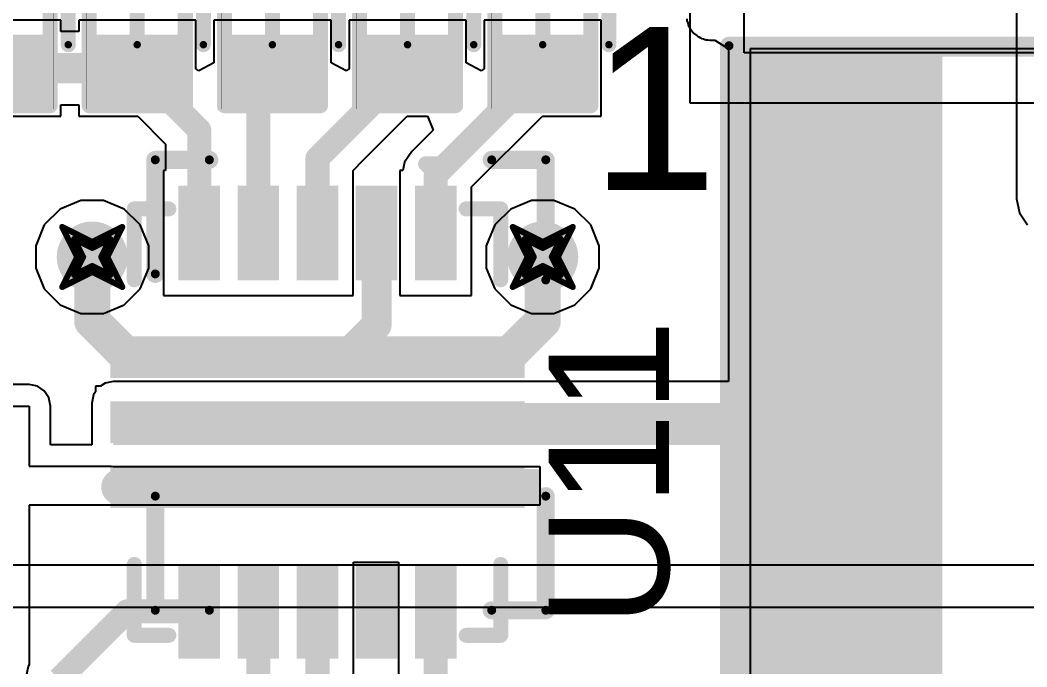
# Model space of a CAD drawing. Header units: inches. Extents: x 0 to 13.9, y -0.2 to 3.4.
# Drawn here: x 0.995 to 1.3302, y 1.4811 to 1.6965 of the extents above; entities that cross this region are included whole.
import ezdxf

# ---------------------------------------------------------------- set-up
doc = ezdxf.new("R2010")
doc.units = ezdxf.units.IN
doc.header["$MEASUREMENT"] = 0
for name, color, linetype in [('Bottom Layer', 5, 'Continuous'), ('Drill Drawing', 1, 'Continuous'), ('Layer 1', 16, 'Continuous'), ('Layer 2', 76, 'Continuous'), ('Mechanical 4', 56, 'Continuous'), ('Pad Holes', 156, 'Continuous'), ('Top Layer', 1, 'Continuous'), ('Top Overlay', 2, 'Continuous'), ('Top Paste', 8, 'Continuous'), ('Top Solder', 216, 'Continuous'), ('Via Holes', 16, 'Continuous')]:
    doc.layers.add(name, color=color, linetype=linetype)
doc.styles.add('Arial', font='', dxfattribs={"height": 0.2})
doc.styles.get('Arial').set_extended_font_data('Arial')

msp = doc.modelspace()

# ---------------------------------------------------------------- hatches: boundary and pattern name
at = {"layer": 'Bottom Layer'}
h = msp.add_hatch(color=5, dxfattribs=at)
edge = h.paths.add_edge_path()
edge.add_arc((1.019, 1.61765), 0.01181, 0, 360)
h = msp.add_hatch(color=5, dxfattribs=at)
edge = h.paths.add_edge_path()
edge.add_arc((1.169, 1.61765), 0.01181, 0, 360)
at = {"layer": 'Layer 1'}
h = msp.add_hatch(color=16, dxfattribs=at)
edge = h.paths.add_edge_path()
edge.add_arc((1.019, 1.61765), 0.01181, 0, 360)
h = msp.add_hatch(color=16, dxfattribs=at)
edge = h.paths.add_edge_path()
edge.add_arc((1.169, 1.61765), 0.01181, 0, 360)
at = {"layer": 'Layer 2'}
h = msp.add_hatch(color=76, dxfattribs=at)
edge = h.paths.add_edge_path()
edge.add_arc((1.019, 1.61765), 0.01181, 0, 360)
h = msp.add_hatch(color=76, dxfattribs=at)
edge = h.paths.add_edge_path()
edge.add_arc((1.169, 1.61765), 0.01181, 0, 360)
at = {"layer": 'Mechanical 4'}
h = msp.add_hatch(color=56, dxfattribs=at)
edge = h.paths.add_edge_path()
edge.add_arc((1.01102, 1.68835), 0.00125, 0, 360)
h = msp.add_hatch(color=56, dxfattribs=at)
edge = h.paths.add_edge_path()
edge.add_arc((1.03398, 1.68835), 0.00125, 0, 360)
h = msp.add_hatch(color=56, dxfattribs=at)
edge = h.paths.add_edge_path()
edge.add_arc((1.05602, 1.68835), 0.00125, 0, 360)
h = msp.add_hatch(color=56, dxfattribs=at)
edge = h.paths.add_edge_path()
edge.add_arc((1.07898, 1.68835), 0.00125, 0, 360)
h = msp.add_hatch(color=56, dxfattribs=at)
edge = h.paths.add_edge_path()
edge.add_arc((1.10102, 1.68835), 0.00125, 0, 360)
h = msp.add_hatch(color=56, dxfattribs=at)
edge = h.paths.add_edge_path()
edge.add_arc((1.12398, 1.68835), 0.00125, 0, 360)
h = msp.add_hatch(color=56, dxfattribs=at)
edge = h.paths.add_edge_path()
edge.add_arc((1.14602, 1.68835), 0.00125, 0, 360)
h = msp.add_hatch(color=56, dxfattribs=at)
edge = h.paths.add_edge_path()
edge.add_arc((1.16898, 1.68835), 0.00125, 0, 360)
h = msp.add_hatch(color=56, dxfattribs=at)
edge = h.paths.add_edge_path()
edge.add_arc((1.19102, 1.68835), 0.00125, 0, 360)
h = msp.add_hatch(color=56, dxfattribs=at)
edge = h.paths.add_edge_path()
edge.add_arc((1.231, 1.688), 0.0015, 0, 360)
h = msp.add_hatch(color=56, dxfattribs=at)
edge = h.paths.add_edge_path()
edge.add_arc((1.231, 1.688), 0.0015, 0, 360)
h = msp.add_hatch(color=56, dxfattribs=at)
edge = h.paths.add_edge_path()
edge.add_arc((1.04, 1.65), 0.0015, 0, 360)
h = msp.add_hatch(color=56, dxfattribs=at)
edge = h.paths.add_edge_path()
edge.add_arc((1.04, 1.65), 0.0015, 0, 360)
h = msp.add_hatch(color=56, dxfattribs=at)
edge = h.paths.add_edge_path()
edge.add_arc((1.058, 1.65), 0.0015, 0, 360)
h = msp.add_hatch(color=56, dxfattribs=at)
edge = h.paths.add_edge_path()
edge.add_arc((1.152, 1.65), 0.0015, 0, 360)
h = msp.add_hatch(color=56, dxfattribs=at)
edge = h.paths.add_edge_path()
edge.add_arc((1.17, 1.65), 0.0015, 0, 360)
h = msp.add_hatch(color=56, dxfattribs=at)
edge = h.paths.add_edge_path()
edge.add_arc((1.17, 1.65), 0.0015, 0, 360)
h = msp.add_hatch(color=56, dxfattribs=at)
edge = h.paths.add_edge_path()
edge.add_arc((1.04, 1.612), 0.0015, 0, 360)
h = msp.add_hatch(color=56, dxfattribs=at)
edge = h.paths.add_edge_path()
edge.add_arc((1.17, 1.61), 0.0015, 0, 360)
h = msp.add_hatch(color=56, dxfattribs=at)
edge = h.paths.add_edge_path()
edge.add_arc((1.04, 1.538), 0.0015, 0, 360)
h = msp.add_hatch(color=56, dxfattribs=at)
edge = h.paths.add_edge_path()
edge.add_arc((1.17, 1.538), 0.0015, 0, 360)
h = msp.add_hatch(color=56, dxfattribs=at)
edge = h.paths.add_edge_path()
edge.add_arc((1.04, 1.5), 0.0015, 0, 360)
h = msp.add_hatch(color=56, dxfattribs=at)
edge = h.paths.add_edge_path()
edge.add_arc((1.04, 1.5), 0.0015, 0, 360)
h = msp.add_hatch(color=56, dxfattribs=at)
edge = h.paths.add_edge_path()
edge.add_arc((1.058, 1.5), 0.0015, 0, 360)
h = msp.add_hatch(color=56, dxfattribs=at)
edge = h.paths.add_edge_path()
edge.add_arc((1.152, 1.5), 0.0015, 0, 360)
h = msp.add_hatch(color=56, dxfattribs=at)
edge = h.paths.add_edge_path()
edge.add_arc((1.17, 1.5), 0.0015, 0, 360)
h = msp.add_hatch(color=56, dxfattribs=at)
edge = h.paths.add_edge_path()
edge.add_arc((1.17, 1.5), 0.0015, 0, 360)
at = {"layer": 'Pad Holes'}
h = msp.add_hatch(color=7, dxfattribs=at)
edge = h.paths.add_edge_path()
edge.add_arc((1.01102, 1.68835), 0.00125, 0, 360)
h = msp.add_hatch(color=7, dxfattribs=at)
edge = h.paths.add_edge_path()
edge.add_arc((1.03398, 1.68835), 0.00125, 0, 360)
h = msp.add_hatch(color=7, dxfattribs=at)
edge = h.paths.add_edge_path()
edge.add_arc((1.05602, 1.68835), 0.00125, 0, 360)
h = msp.add_hatch(color=7, dxfattribs=at)
edge = h.paths.add_edge_path()
edge.add_arc((1.07898, 1.68835), 0.00125, 0, 360)
h = msp.add_hatch(color=7, dxfattribs=at)
edge = h.paths.add_edge_path()
edge.add_arc((1.10102, 1.68835), 0.00125, 0, 360)
h = msp.add_hatch(color=7, dxfattribs=at)
edge = h.paths.add_edge_path()
edge.add_arc((1.12398, 1.68835), 0.00125, 0, 360)
h = msp.add_hatch(color=7, dxfattribs=at)
edge = h.paths.add_edge_path()
edge.add_arc((1.14602, 1.68835), 0.00125, 0, 360)
h = msp.add_hatch(color=7, dxfattribs=at)
edge = h.paths.add_edge_path()
edge.add_arc((1.16898, 1.68835), 0.00125, 0, 360)
h = msp.add_hatch(color=7, dxfattribs=at)
edge = h.paths.add_edge_path()
edge.add_arc((1.19102, 1.68835), 0.00125, 0, 360)
h = msp.add_hatch(color=7, dxfattribs=at)
edge = h.paths.add_edge_path()
edge.add_arc((1.231, 1.688), 0.0015, 0, 360)
h = msp.add_hatch(color=7, dxfattribs=at)
edge = h.paths.add_edge_path()
edge.add_arc((1.231, 1.688), 0.0015, 0, 360)
h = msp.add_hatch(color=7, dxfattribs=at)
edge = h.paths.add_edge_path()
edge.add_arc((1.04, 1.65), 0.0015, 0, 360)
h = msp.add_hatch(color=7, dxfattribs=at)
edge = h.paths.add_edge_path()
edge.add_arc((1.04, 1.65), 0.0015, 0, 360)
h = msp.add_hatch(color=7, dxfattribs=at)
edge = h.paths.add_edge_path()
edge.add_arc((1.058, 1.65), 0.0015, 0, 360)
h = msp.add_hatch(color=7, dxfattribs=at)
edge = h.paths.add_edge_path()
edge.add_arc((1.152, 1.65), 0.0015, 0, 360)
h = msp.add_hatch(color=7, dxfattribs=at)
edge = h.paths.add_edge_path()
edge.add_arc((1.17, 1.65), 0.0015, 0, 360)
h = msp.add_hatch(color=7, dxfattribs=at)
edge = h.paths.add_edge_path()
edge.add_arc((1.17, 1.65), 0.0015, 0, 360)
h = msp.add_hatch(color=7, dxfattribs=at)
edge = h.paths.add_edge_path()
edge.add_arc((1.04, 1.612), 0.0015, 0, 360)
h = msp.add_hatch(color=7, dxfattribs=at)
edge = h.paths.add_edge_path()
edge.add_arc((1.17, 1.61), 0.0015, 0, 360)
h = msp.add_hatch(color=7, dxfattribs=at)
edge = h.paths.add_edge_path()
edge.add_arc((1.04, 1.538), 0.0015, 0, 360)
h = msp.add_hatch(color=7, dxfattribs=at)
edge = h.paths.add_edge_path()
edge.add_arc((1.17, 1.538), 0.0015, 0, 360)
h = msp.add_hatch(color=7, dxfattribs=at)
edge = h.paths.add_edge_path()
edge.add_arc((1.04, 1.5), 0.0015, 0, 360)
h = msp.add_hatch(color=7, dxfattribs=at)
edge = h.paths.add_edge_path()
edge.add_arc((1.04, 1.5), 0.0015, 0, 360)
h = msp.add_hatch(color=7, dxfattribs=at)
edge = h.paths.add_edge_path()
edge.add_arc((1.058, 1.5), 0.0015, 0, 360)
h = msp.add_hatch(color=7, dxfattribs=at)
edge = h.paths.add_edge_path()
edge.add_arc((1.152, 1.5), 0.0015, 0, 360)
h = msp.add_hatch(color=7, dxfattribs=at)
edge = h.paths.add_edge_path()
edge.add_arc((1.17, 1.5), 0.0015, 0, 360)
h = msp.add_hatch(color=7, dxfattribs=at)
edge = h.paths.add_edge_path()
edge.add_arc((1.17, 1.5), 0.0015, 0, 360)
at = {"layer": 'Top Layer'}
for points in [[(1.0015, 1.67153), (0.9765, 1.67153), (0.9765, 1.68953), (1.0015, 1.68953)], [(1.0215, 1.68953), (1.0465, 1.68953), (1.0465, 1.67153), (1.0215, 1.67153)], [(1.0665, 1.68953), (1.0915, 1.68953), (1.0915, 1.67153), (1.0665, 1.67153)], [(1.1115, 1.68953), (1.1365, 1.68953), (1.1365, 1.67153), (1.1115, 1.67153)], [(1.1565, 1.68953), (1.1815, 1.68953), (1.1815, 1.67153), (1.1565, 1.67153)], [(1.238, 1.42), (1.302, 1.42), (1.302, 1.687), (1.238, 1.687)], [(1.29807, 1.67152), (1.29807, 1.48648), (1.25161, 1.48648), (1.25161, 1.67152)], [(1.05955, 1.63943), (1.05955, 1.61187), (1.04971, 1.61187), (1.04971, 1.63943)], [(1.07924, 1.63943), (1.07924, 1.61187), (1.06939, 1.61187), (1.06939, 1.63943)], [(1.09892, 1.63943), (1.09892, 1.61187), (1.08908, 1.61187), (1.08908, 1.63943)], [(1.11861, 1.63943), (1.11861, 1.61187), (1.10876, 1.61187), (1.10876, 1.63943)], [(1.13829, 1.63943), (1.13829, 1.61187), (1.12845, 1.61187), (1.12845, 1.63943)], [(1.02707, 1.58923), (1.16093, 1.58923), (1.16093, 1.57939), (1.02707, 1.57939)], [(1.026, 1.555), (1.267, 1.555), (1.267, 1.569), (1.026, 1.569)], [(1.02707, 1.56758), (1.16093, 1.56758), (1.16093, 1.55773), (1.02707, 1.55773)], [(1.02707, 1.54592), (1.16093, 1.54592), (1.16093, 1.53608), (1.02707, 1.53608)], [(1.156, 1.535), (1.168, 1.535), (1.168, 1.54701), (1.156, 1.54701)], [(1.04971, 1.48588), (1.04971, 1.51344), (1.05955, 1.51344), (1.05955, 1.48588)], [(1.06939, 1.48588), (1.06939, 1.51344), (1.07924, 1.51344), (1.07924, 1.48588)], [(1.08908, 1.48588), (1.08908, 1.51344), (1.09892, 1.51344), (1.09892, 1.48588)], [(1.10876, 1.48588), (1.10876, 1.51344), (1.11861, 1.51344), (1.11861, 1.48588)], [(1.12845, 1.48588), (1.12845, 1.51344), (1.13829, 1.51344), (1.13829, 1.48588)]]:
    msp.add_hatch(color=1, dxfattribs=at).paths.add_polyline_path(points)
h = msp.add_hatch(color=1, dxfattribs=at)
edge = h.paths.add_edge_path()
edge.add_arc((1.019, 1.61765), 0.01181, 0, 360)
h = msp.add_hatch(color=1, dxfattribs=at)
edge = h.paths.add_edge_path()
edge.add_arc((1.169, 1.61765), 0.01181, 0, 360)
at = {"layer": 'Top Paste'}
for points in [[(1.0015, 1.67153), (0.9765, 1.67153), (0.9765, 1.68953), (1.0015, 1.68953)], [(1.0215, 1.68953), (1.0465, 1.68953), (1.0465, 1.67153), (1.0215, 1.67153)], [(1.0665, 1.68953), (1.0915, 1.68953), (1.0915, 1.67153), (1.0665, 1.67153)], [(1.1115, 1.68953), (1.1365, 1.68953), (1.1365, 1.67153), (1.1115, 1.67153)], [(1.1565, 1.68953), (1.1815, 1.68953), (1.1815, 1.67153), (1.1565, 1.67153)], [(1.29807, 1.67152), (1.29807, 1.48648), (1.25161, 1.48648), (1.25161, 1.67152)], [(1.05955, 1.63943), (1.05955, 1.61187), (1.04971, 1.61187), (1.04971, 1.63943)], [(1.07924, 1.63943), (1.07924, 1.61187), (1.06939, 1.61187), (1.06939, 1.63943)], [(1.09892, 1.63943), (1.09892, 1.61187), (1.08908, 1.61187), (1.08908, 1.63943)], [(1.11861, 1.63943), (1.11861, 1.61187), (1.10876, 1.61187), (1.10876, 1.63943)], [(1.13829, 1.63943), (1.13829, 1.61187), (1.12845, 1.61187), (1.12845, 1.63943)], [(1.02707, 1.58923), (1.16093, 1.58923), (1.16093, 1.57939), (1.02707, 1.57939)], [(1.02707, 1.56758), (1.16093, 1.56758), (1.16093, 1.55773), (1.02707, 1.55773)], [(1.02707, 1.54592), (1.16093, 1.54592), (1.16093, 1.53608), (1.02707, 1.53608)], [(1.04971, 1.48588), (1.04971, 1.51344), (1.05955, 1.51344), (1.05955, 1.48588)], [(1.06939, 1.48588), (1.06939, 1.51344), (1.07924, 1.51344), (1.07924, 1.48588)], [(1.08908, 1.48588), (1.08908, 1.51344), (1.09892, 1.51344), (1.09892, 1.48588)], [(1.10876, 1.48588), (1.10876, 1.51344), (1.11861, 1.51344), (1.11861, 1.48588)], [(1.12845, 1.48588), (1.12845, 1.51344), (1.13829, 1.51344), (1.13829, 1.48588)]]:
    msp.add_hatch(color=8, dxfattribs=at).paths.add_polyline_path(points)
at = {"layer": 'Top Solder'}
for points in [[(1.00367, 1.66936), (0.97433, 1.66936), (0.97433, 1.69169), (1.00367, 1.69169)], [(1.01933, 1.69169), (1.04867, 1.69169), (1.04867, 1.66936), (1.01933, 1.66936)], [(1.06433, 1.69169), (1.09367, 1.69169), (1.09367, 1.66936), (1.06433, 1.66936)], [(1.10933, 1.69169), (1.13867, 1.69169), (1.13867, 1.66936), (1.10933, 1.66936)], [(1.15433, 1.69169), (1.18367, 1.69169), (1.18367, 1.66936), (1.15433, 1.66936)], [(1.30007, 1.67352), (1.30007, 1.48448), (1.24961, 1.48448), (1.24961, 1.67352)], [(1.06155, 1.64143), (1.06155, 1.60987), (1.04771, 1.60987), (1.04771, 1.64143)], [(1.08124, 1.64143), (1.08124, 1.60987), (1.06739, 1.60987), (1.06739, 1.64143)], [(1.10092, 1.64143), (1.10092, 1.60987), (1.08708, 1.60987), (1.08708, 1.64143)], [(1.12061, 1.64143), (1.12061, 1.60987), (1.10676, 1.60987), (1.10676, 1.64143)], [(1.14029, 1.64143), (1.14029, 1.60987), (1.12645, 1.60987), (1.12645, 1.64143)], [(1.02507, 1.59123), (1.16293, 1.59123), (1.16293, 1.57739), (1.02507, 1.57739)], [(1.02507, 1.56958), (1.16293, 1.56958), (1.16293, 1.55573), (1.02507, 1.55573)], [(1.02507, 1.54792), (1.16293, 1.54792), (1.16293, 1.53408), (1.02507, 1.53408)], [(1.04771, 1.48388), (1.04771, 1.51544), (1.06155, 1.51544), (1.06155, 1.48388)], [(1.06739, 1.48388), (1.06739, 1.51544), (1.08124, 1.51544), (1.08124, 1.48388)], [(1.08708, 1.48388), (1.08708, 1.51544), (1.10092, 1.51544), (1.10092, 1.48388)], [(1.10676, 1.48388), (1.10676, 1.51544), (1.12061, 1.51544), (1.12061, 1.48388)], [(1.12645, 1.48388), (1.12645, 1.51544), (1.14029, 1.51544), (1.14029, 1.48388)]]:
    msp.add_hatch(color=216, dxfattribs=at).paths.add_polyline_path(points)
at = {"layer": 'Via Holes'}
h = msp.add_hatch(color=7, dxfattribs=at)
edge = h.paths.add_edge_path()
edge.add_arc((1.019, 1.61765), 0.00591, 0, 360)
h = msp.add_hatch(color=7, dxfattribs=at)
edge = h.paths.add_edge_path()
edge.add_arc((1.169, 1.61765), 0.00591, 0, 360)

# ---------------------------------------------------------------- linework, layer by layer
at = {"layer": 'Bottom Layer'}
for p, q in [((1.32676, 2.282), (1.32676, 1.637)), ((1.32676, 1.637), (1.3277, 1.63232)), ((1.3277, 1.63232), (1.33035, 1.62835))]:
    msp.add_line(p, q, dxfattribs=at)
at = {"layer": 'Drill Drawing'}
for points in [[(1.009, 1.62765, 0.002, 0.002, 0), (1.019, 1.62265, 0.002, 0.002, 0)], [(1.009, 1.62765, 0.002, 0.002, 0), (1.014, 1.61765, 0.002, 0.002, 0)], [(1.019, 1.62265, 0.002, 0.002, 0), (1.029, 1.62765, 0.002, 0.002, 0)], [(1.024, 1.61765, 0.002, 0.002, 0), (1.029, 1.62765, 0.002, 0.002, 0)], [(1.159, 1.62765, 0.002, 0.002, 0), (1.169, 1.62265, 0.002, 0.002, 0)], [(1.159, 1.62765, 0.002, 0.002, 0), (1.164, 1.61765, 0.002, 0.002, 0)], [(1.169, 1.62265, 0.002, 0.002, 0), (1.179, 1.62765, 0.002, 0.002, 0)], [(1.174, 1.61765, 0.002, 0.002, 0), (1.179, 1.62765, 0.002, 0.002, 0)], [(1.013, 1.62365, 0.002, 0.002, 0), (1.019, 1.62065, 0.002, 0.002, 0)], [(1.013, 1.62365, 0.002, 0.002, 0), (1.016, 1.61765, 0.002, 0.002, 0)], [(1.019, 1.62065, 0.002, 0.002, 0), (1.025, 1.62365, 0.002, 0.002, 0)], [(1.022, 1.61765, 0.002, 0.002, 0), (1.025, 1.62365, 0.002, 0.002, 0)], [(1.163, 1.62365, 0.002, 0.002, 0), (1.169, 1.62065, 0.002, 0.002, 0)], [(1.163, 1.62365, 0.002, 0.002, 0), (1.166, 1.61765, 0.002, 0.002, 0)], [(1.169, 1.62065, 0.002, 0.002, 0), (1.175, 1.62365, 0.002, 0.002, 0)], [(1.172, 1.61765, 0.002, 0.002, 0), (1.175, 1.62365, 0.002, 0.002, 0)], [(1.009, 1.60765, 0.002, 0.002, 0), (1.014, 1.61765, 0.002, 0.002, 0)], [(1.013, 1.61165, 0.002, 0.002, 0), (1.016, 1.61765, 0.002, 0.002, 0)], [(1.013, 1.61165, 0.002, 0.002, 0), (1.019, 1.61465, 0.002, 0.002, 0)], [(1.019, 1.61465, 0.002, 0.002, 0), (1.025, 1.61165, 0.002, 0.002, 0)], [(1.022, 1.61765, 0.002, 0.002, 0), (1.025, 1.61165, 0.002, 0.002, 0)], [(1.024, 1.61765, 0.002, 0.002, 0), (1.029, 1.60765, 0.002, 0.002, 0)], [(1.159, 1.60765, 0.002, 0.002, 0), (1.164, 1.61765, 0.002, 0.002, 0)], [(1.163, 1.61165, 0.002, 0.002, 0), (1.166, 1.61765, 0.002, 0.002, 0)], [(1.163, 1.61165, 0.002, 0.002, 0), (1.169, 1.61465, 0.002, 0.002, 0)], [(1.169, 1.61465, 0.002, 0.002, 0), (1.175, 1.61165, 0.002, 0.002, 0)], [(1.172, 1.61765, 0.002, 0.002, 0), (1.175, 1.61165, 0.002, 0.002, 0)], [(1.174, 1.61765, 0.002, 0.002, 0), (1.179, 1.60765, 0.002, 0.002, 0)], [(1.009, 1.60765, 0.002, 0.002, 0), (1.019, 1.61265, 0.002, 0.002, 0)], [(1.019, 1.61265, 0.002, 0.002, 0), (1.029, 1.60765, 0.002, 0.002, 0)], [(1.159, 1.60765, 0.002, 0.002, 0), (1.169, 1.61265, 0.002, 0.002, 0)], [(1.169, 1.61265, 0.002, 0.002, 0), (1.179, 1.60765, 0.002, 0.002, 0)]]:
    msp.add_lwpolyline(points, format="xyseb", dxfattribs=at)
for points in [[(1.0085, 1.62765, 0.001, 0.001, 1), (1.0095, 1.62765, 0.001, 0.001, 1)], [(1.0085, 1.62765, 0.001, 0.001, 1), (1.0095, 1.62765, 0.001, 0.001, 1)], [(1.0285, 1.62765, 0.001, 0.001, 1), (1.0295, 1.62765, 0.001, 0.001, 1)], [(1.0285, 1.62765, 0.001, 0.001, 1), (1.0295, 1.62765, 0.001, 0.001, 1)], [(1.1585, 1.62765, 0.001, 0.001, 1), (1.1595, 1.62765, 0.001, 0.001, 1)], [(1.1585, 1.62765, 0.001, 0.001, 1), (1.1595, 1.62765, 0.001, 0.001, 1)], [(1.1785, 1.62765, 0.001, 0.001, 1), (1.1795, 1.62765, 0.001, 0.001, 1)], [(1.1785, 1.62765, 0.001, 0.001, 1), (1.1795, 1.62765, 0.001, 0.001, 1)], [(1.0125, 1.62365, 0.001, 0.001, 1), (1.0135, 1.62365, 0.001, 0.001, 1)], [(1.0125, 1.62365, 0.001, 0.001, 1), (1.0135, 1.62365, 0.001, 0.001, 1)], [(1.0185, 1.62265, 0.001, 0.001, 1), (1.0195, 1.62265, 0.001, 0.001, 1)], [(1.0185, 1.62265, 0.001, 0.001, 1), (1.0195, 1.62265, 0.001, 0.001, 1)], [(1.0245, 1.62365, 0.001, 0.001, 1), (1.0255, 1.62365, 0.001, 0.001, 1)], [(1.0245, 1.62365, 0.001, 0.001, 1), (1.0255, 1.62365, 0.001, 0.001, 1)], [(1.1625, 1.62365, 0.001, 0.001, 1), (1.1635, 1.62365, 0.001, 0.001, 1)], [(1.1625, 1.62365, 0.001, 0.001, 1), (1.1635, 1.62365, 0.001, 0.001, 1)], [(1.1685, 1.62265, 0.001, 0.001, 1), (1.1695, 1.62265, 0.001, 0.001, 1)], [(1.1685, 1.62265, 0.001, 0.001, 1), (1.1695, 1.62265, 0.001, 0.001, 1)], [(1.1745, 1.62365, 0.001, 0.001, 1), (1.1755, 1.62365, 0.001, 0.001, 1)], [(1.1745, 1.62365, 0.001, 0.001, 1), (1.1755, 1.62365, 0.001, 0.001, 1)], [(1.0185, 1.62065, 0.001, 0.001, 1), (1.0195, 1.62065, 0.001, 0.001, 1)], [(1.0185, 1.62065, 0.001, 0.001, 1), (1.0195, 1.62065, 0.001, 0.001, 1)], [(1.1685, 1.62065, 0.001, 0.001, 1), (1.1695, 1.62065, 0.001, 0.001, 1)], [(1.1685, 1.62065, 0.001, 0.001, 1), (1.1695, 1.62065, 0.001, 0.001, 1)], [(1.0135, 1.61765, 0.001, 0.001, 1), (1.0145, 1.61765, 0.001, 0.001, 1)], [(1.0135, 1.61765, 0.001, 0.001, 1), (1.0145, 1.61765, 0.001, 0.001, 1)], [(1.0155, 1.61765, 0.001, 0.001, 1), (1.0165, 1.61765, 0.001, 0.001, 1)], [(1.0155, 1.61765, 0.001, 0.001, 1), (1.0165, 1.61765, 0.001, 0.001, 1)], [(1.0185, 1.61465, 0.001, 0.001, 1), (1.0195, 1.61465, 0.001, 0.001, 1)], [(1.0185, 1.61465, 0.001, 0.001, 1), (1.0195, 1.61465, 0.001, 0.001, 1)], [(1.0215, 1.61765, 0.001, 0.001, 1), (1.0225, 1.61765, 0.001, 0.001, 1)], [(1.0215, 1.61765, 0.001, 0.001, 1), (1.0225, 1.61765, 0.001, 0.001, 1)], [(1.0235, 1.61765, 0.001, 0.001, 1), (1.0245, 1.61765, 0.001, 0.001, 1)], [(1.0235, 1.61765, 0.001, 0.001, 1), (1.0245, 1.61765, 0.001, 0.001, 1)], [(1.1635, 1.61765, 0.001, 0.001, 1), (1.1645, 1.61765, 0.001, 0.001, 1)], [(1.1635, 1.61765, 0.001, 0.001, 1), (1.1645, 1.61765, 0.001, 0.001, 1)], [(1.1655, 1.61765, 0.001, 0.001, 1), (1.1665, 1.61765, 0.001, 0.001, 1)], [(1.1655, 1.61765, 0.001, 0.001, 1), (1.1665, 1.61765, 0.001, 0.001, 1)], [(1.1685, 1.61465, 0.001, 0.001, 1), (1.1695, 1.61465, 0.001, 0.001, 1)], [(1.1685, 1.61465, 0.001, 0.001, 1), (1.1695, 1.61465, 0.001, 0.001, 1)], [(1.1715, 1.61765, 0.001, 0.001, 1), (1.1725, 1.61765, 0.001, 0.001, 1)], [(1.1715, 1.61765, 0.001, 0.001, 1), (1.1725, 1.61765, 0.001, 0.001, 1)], [(1.1735, 1.61765, 0.001, 0.001, 1), (1.1745, 1.61765, 0.001, 0.001, 1)], [(1.1735, 1.61765, 0.001, 0.001, 1), (1.1745, 1.61765, 0.001, 0.001, 1)], [(1.0125, 1.61165, 0.001, 0.001, 1), (1.0135, 1.61165, 0.001, 0.001, 1)], [(1.0125, 1.61165, 0.001, 0.001, 1), (1.0135, 1.61165, 0.001, 0.001, 1)], [(1.0185, 1.61265, 0.001, 0.001, 1), (1.0195, 1.61265, 0.001, 0.001, 1)], [(1.0185, 1.61265, 0.001, 0.001, 1), (1.0195, 1.61265, 0.001, 0.001, 1)], [(1.0245, 1.61165, 0.001, 0.001, 1), (1.0255, 1.61165, 0.001, 0.001, 1)], [(1.0245, 1.61165, 0.001, 0.001, 1), (1.0255, 1.61165, 0.001, 0.001, 1)], [(1.1625, 1.61165, 0.001, 0.001, 1), (1.1635, 1.61165, 0.001, 0.001, 1)], [(1.1625, 1.61165, 0.001, 0.001, 1), (1.1635, 1.61165, 0.001, 0.001, 1)], [(1.1685, 1.61265, 0.001, 0.001, 1), (1.1695, 1.61265, 0.001, 0.001, 1)], [(1.1685, 1.61265, 0.001, 0.001, 1), (1.1695, 1.61265, 0.001, 0.001, 1)], [(1.1745, 1.61165, 0.001, 0.001, 1), (1.1755, 1.61165, 0.001, 0.001, 1)], [(1.1745, 1.61165, 0.001, 0.001, 1), (1.1755, 1.61165, 0.001, 0.001, 1)], [(1.0085, 1.60765, 0.001, 0.001, 1), (1.0095, 1.60765, 0.001, 0.001, 1)], [(1.0085, 1.60765, 0.001, 0.001, 1), (1.0095, 1.60765, 0.001, 0.001, 1)], [(1.0285, 1.60765, 0.001, 0.001, 1), (1.0295, 1.60765, 0.001, 0.001, 1)], [(1.0285, 1.60765, 0.001, 0.001, 1), (1.0295, 1.60765, 0.001, 0.001, 1)], [(1.1585, 1.60765, 0.001, 0.001, 1), (1.1595, 1.60765, 0.001, 0.001, 1)], [(1.1585, 1.60765, 0.001, 0.001, 1), (1.1595, 1.60765, 0.001, 0.001, 1)], [(1.1785, 1.60765, 0.001, 0.001, 1), (1.1795, 1.60765, 0.001, 0.001, 1)], [(1.1785, 1.60765, 0.001, 0.001, 1), (1.1795, 1.60765, 0.001, 0.001, 1)]]:
    msp.add_lwpolyline(points, format="xyseb", close=True, dxfattribs=at)
at = {"layer": 'Layer 2'}
for p, q in [((1.218, 1.943), (1.218, 1.669)), ((1.236, 1.68564), (1.236, 1.90583)), ((1.899, 1.68564), (1.236, 1.68564)), ((1.218, 1.669), (1.914, 1.669)), ((1.01526, 1.63646), (1.00834, 1.6336)), ((1.02274, 1.63646), (1.01526, 1.63646)), ((1.02966, 1.6336), (1.02274, 1.63646)), ((1.16526, 1.63646), (1.15834, 1.6336)), ((1.17274, 1.63646), (1.16526, 1.63646)), ((1.17966, 1.6336), (1.17274, 1.63646)), ((1.00834, 1.6336), (1.00305, 1.62831)), ((1.03495, 1.62831), (1.02966, 1.6336)), ((1.15834, 1.6336), (1.15305, 1.62831)), ((1.18495, 1.62831), (1.17966, 1.6336)), ((1.00305, 1.62831), (1.00019, 1.62139)), ((1.03781, 1.62139), (1.03495, 1.62831)), ((1.15305, 1.62831), (1.15019, 1.62139)), ((1.18781, 1.62139), (1.18495, 1.62831)), ((1.00019, 1.62139), (1.00019, 1.61391)), ((1.03781, 1.61391), (1.03781, 1.62139)), ((1.15019, 1.62139), (1.15019, 1.61391)), ((1.18781, 1.61391), (1.18781, 1.62139)), ((1.00019, 1.61391), (1.00305, 1.60699)), ((1.03495, 1.60699), (1.03781, 1.61391)), ((1.15019, 1.61391), (1.15305, 1.60699)), ((1.18495, 1.60699), (1.18781, 1.61391)), ((1.00305, 1.60699), (1.00834, 1.6017)), ((1.02966, 1.6017), (1.03495, 1.60699)), ((1.15305, 1.60699), (1.15834, 1.6017)), ((1.17966, 1.6017), (1.18495, 1.60699)), ((1.00834, 1.6017), (1.01526, 1.59884)), ((1.01526, 1.59884), (1.02274, 1.59884)), ((1.02274, 1.59884), (1.02966, 1.6017)), ((1.15834, 1.6017), (1.16526, 1.59884)), ((1.16526, 1.59884), (1.17274, 1.59884)), ((1.17274, 1.59884), (1.17966, 1.6017)), ((1.47428, 1.515), (0.87769, 1.515)), ((0.89114, 1.501), (2.493, 1.501))]:
    msp.add_line(p, q, dxfattribs=at)
at = {"layer": 'Mechanical 4'}
for points in [[(1.01102, 1.68835, 0.005, 0.005, 0), (1.01102, 1.73165, 0.005, 0.005, 0)], [(1.03398, 1.68835, 0.005, 0.005, 0), (1.03398, 1.73165, 0.005, 0.005, 0)], [(1.05602, 1.68835, 0.005, 0.005, 0), (1.05602, 1.73165, 0.005, 0.005, 0)], [(1.07898, 1.68835, 0.005, 0.005, 0), (1.07898, 1.73165, 0.005, 0.005, 0)], [(1.10102, 1.68835, 0.005, 0.005, 0), (1.10102, 1.73165, 0.005, 0.005, 0)], [(1.12398, 1.68835, 0.005, 0.005, 0), (1.12398, 1.73165, 0.005, 0.005, 0)], [(1.14602, 1.68835, 0.005, 0.005, 0), (1.14602, 1.73165, 0.005, 0.005, 0)], [(1.16898, 1.68835, 0.005, 0.005, 0), (1.16898, 1.73165, 0.005, 0.005, 0)], [(1.19102, 1.68835, 0.005, 0.005, 0), (1.19102, 1.73165, 0.005, 0.005, 0)], [(1.231, 1.462, 0.006, 0.006, 0), (1.231, 1.688, 0.006, 0.006, 0)], [(1.231, 1.688, 0.006, 0.006, 0), (1.449, 1.688, 0.006, 0.006, 0)], [(1.04, 1.65, 0.006, 0.006, 0), (1.058, 1.65, 0.006, 0.006, 0)], [(1.04, 1.612, 0.006, 0.006, 0), (1.04, 1.65, 0.006, 0.006, 0)], [(1.152, 1.65, 0.006, 0.006, 0), (1.17, 1.65, 0.006, 0.006, 0)], [(1.17, 1.61, 0.006, 0.006, 0), (1.17, 1.65, 0.006, 0.006, 0)], [(1.04, 1.5, 0.006, 0.006, 0), (1.04, 1.538, 0.006, 0.006, 0)], [(1.17, 1.5, 0.006, 0.006, 0), (1.17, 1.538, 0.006, 0.006, 0)], [(1.04, 1.5, 0.006, 0.006, 0), (1.058, 1.5, 0.006, 0.006, 0)], [(1.152, 1.5, 0.006, 0.006, 0), (1.17, 1.5, 0.006, 0.006, 0)]]:
    msp.add_lwpolyline(points, format="xyseb", dxfattribs=at)
for points in [[(1.00977, 1.68835, 0.0025, 0.0025, 1), (1.01227, 1.68835, 0.0025, 0.0025, 1)], [(1.03273, 1.68835, 0.0025, 0.0025, 1), (1.03523, 1.68835, 0.0025, 0.0025, 1)], [(1.05477, 1.68835, 0.0025, 0.0025, 1), (1.05727, 1.68835, 0.0025, 0.0025, 1)], [(1.07773, 1.68835, 0.0025, 0.0025, 1), (1.08023, 1.68835, 0.0025, 0.0025, 1)], [(1.09977, 1.68835, 0.0025, 0.0025, 1), (1.10227, 1.68835, 0.0025, 0.0025, 1)], [(1.12273, 1.68835, 0.0025, 0.0025, 1), (1.12523, 1.68835, 0.0025, 0.0025, 1)], [(1.14477, 1.68835, 0.0025, 0.0025, 1), (1.14727, 1.68835, 0.0025, 0.0025, 1)], [(1.16773, 1.68835, 0.0025, 0.0025, 1), (1.17023, 1.68835, 0.0025, 0.0025, 1)], [(1.18977, 1.68835, 0.0025, 0.0025, 1), (1.19227, 1.68835, 0.0025, 0.0025, 1)], [(1.2295, 1.688, 0.003, 0.003, 1), (1.2325, 1.688, 0.003, 0.003, 1)], [(1.2295, 1.688, 0.003, 0.003, 1), (1.2325, 1.688, 0.003, 0.003, 1)], [(1.0385, 1.65, 0.003, 0.003, 1), (1.0415, 1.65, 0.003, 0.003, 1)], [(1.0385, 1.65, 0.003, 0.003, 1), (1.0415, 1.65, 0.003, 0.003, 1)], [(1.0565, 1.65, 0.003, 0.003, 1), (1.0595, 1.65, 0.003, 0.003, 1)], [(1.1505, 1.65, 0.003, 0.003, 1), (1.1535, 1.65, 0.003, 0.003, 1)], [(1.1685, 1.65, 0.003, 0.003, 1), (1.1715, 1.65, 0.003, 0.003, 1)], [(1.1685, 1.65, 0.003, 0.003, 1), (1.1715, 1.65, 0.003, 0.003, 1)], [(1.0385, 1.612, 0.003, 0.003, 1), (1.0415, 1.612, 0.003, 0.003, 1)], [(1.1685, 1.61, 0.003, 0.003, 1), (1.1715, 1.61, 0.003, 0.003, 1)], [(1.0385, 1.538, 0.003, 0.003, 1), (1.0415, 1.538, 0.003, 0.003, 1)], [(1.1685, 1.538, 0.003, 0.003, 1), (1.1715, 1.538, 0.003, 0.003, 1)], [(1.0385, 1.5, 0.003, 0.003, 1), (1.0415, 1.5, 0.003, 0.003, 1)], [(1.0385, 1.5, 0.003, 0.003, 1), (1.0415, 1.5, 0.003, 0.003, 1)], [(1.0565, 1.5, 0.003, 0.003, 1), (1.0595, 1.5, 0.003, 0.003, 1)], [(1.1505, 1.5, 0.003, 0.003, 1), (1.1535, 1.5, 0.003, 0.003, 1)], [(1.1685, 1.5, 0.003, 0.003, 1), (1.1715, 1.5, 0.003, 0.003, 1)], [(1.1685, 1.5, 0.003, 0.003, 1), (1.1715, 1.5, 0.003, 0.003, 1)]]:
    msp.add_lwpolyline(points, format="xyseb", close=True, dxfattribs=at)
at = {"layer": 'Top Layer'}
for p, q in [((1.0085, 1.69653), (0.9745, 1.69653)), ((1.0085, 1.69276), (1.0085, 1.69653)), ((1.0535, 1.69653), (1.0145, 1.69653)), ((1.0145, 1.69653), (1.0145, 1.69276)), ((1.0535, 1.68035), (1.0535, 1.69653)), ((1.0985, 1.69653), (1.0595, 1.69653)), ((1.0595, 1.69653), (1.0595, 1.68235)), ((1.0985, 1.68235), (1.0985, 1.69653)), ((1.1435, 1.69653), (1.1045, 1.69653)), ((1.1045, 1.69653), (1.1045, 1.68035)), ((1.1435, 1.68235), (1.1435, 1.69653)), ((1.1885, 1.69653), (1.1495, 1.69653)), ((1.1495, 1.69653), (1.1495, 1.68035)), ((1.1885, 1.66453), (1.1885, 1.69653)), ((1.217, 1.69701), (1.217, 1.69631)), ((1.217, 1.69631), (1.21727, 1.69566)), ((1.0145, 1.69276), (1.0085, 1.69276)), ((1.21727, 1.69566), (1.21741, 1.69497)), ((1.21741, 1.69497), (1.21746, 1.69488)), ((1.21746, 1.69488), (1.21763, 1.69449)), ((1.21763, 1.69449), (1.21796, 1.69399)), ((1.21796, 1.69399), (1.21807, 1.69374)), ((1.21807, 1.69374), (1.21813, 1.69365)), ((1.21813, 1.69365), (1.21832, 1.69345)), ((1.21832, 1.69345), (1.21918, 1.69217)), ((1.21918, 1.69217), (1.21918, 1.69217)), ((1.21918, 1.69217), (1.22033, 1.6914)), ((1.22033, 1.6914), (1.22045, 1.69127)), ((1.22045, 1.69127), (1.22056, 1.69122)), ((1.22056, 1.69122), (1.22065, 1.69112)), ((1.22065, 1.69112), (1.22074, 1.69106)), ((1.22074, 1.69106), (1.22099, 1.69096)), ((1.22099, 1.69096), (1.22149, 1.69063)), ((1.22149, 1.69063), (1.22189, 1.69046)), ((1.22189, 1.69046), (1.22189, 1.69046)), ((1.22189, 1.69046), (1.22197, 1.69041)), ((1.22197, 1.69041), (1.22249, 1.6903)), ((1.22249, 1.6903), (1.22297, 1.69008)), ((1.22297, 1.69008), (1.22297, 1.69008)), ((1.22297, 1.69008), (1.22315, 1.69007)), ((1.22315, 1.69007), (1.22331, 1.69)), ((1.22331, 1.69), (1.22401, 1.69)), ((1.22401, 1.69), (1.2247, 1.68986)), ((1.2247, 1.68986), (1.22633, 1.68986)), ((1.22633, 1.68986), (1.23086, 1.687)), ((1.23086, 1.687), (1.23086, 1.57614)), ((1.447, 1.687), (1.238, 1.687)), ((1.238, 1.687), (1.238, 1.472)), ((1.0545, 1.67968), (1.0535, 1.68035)), ((1.0595, 1.68235), (1.0545, 1.67968)), ((1.1035, 1.67968), (1.0985, 1.68235)), ((1.1045, 1.68035), (1.1035, 1.67968)), ((1.1485, 1.67968), (1.1435, 1.68235)), ((1.1495, 1.68035), (1.1485, 1.67968)), ((1.0085, 1.66453), (1.0085, 1.66829)), ((1.0085, 1.66829), (1.0145, 1.66829)), ((1.0145, 1.66829), (1.0145, 1.66453)), ((0.9695, 1.66453), (1.0085, 1.66453)), ((1.0145, 1.66453), (1.03414, 1.66453)), ((1.03414, 1.66453), (1.04341, 1.65525)), ((1.10918, 1.64985), (1.12386, 1.66453)), ((1.12386, 1.66453), (1.13061, 1.66453)), ((1.13061, 1.66453), (1.13252, 1.65991)), ((1.14529, 1.64096), (1.16886, 1.66453)), ((1.16886, 1.66453), (1.1885, 1.66453)), ((1.13252, 1.65991), (1.12544, 1.65283)), ((1.04341, 1.65525), (1.04341, 1.64643)), ((1.12544, 1.65283), (1.12301, 1.64919)), ((1.10592, 1.64643), (1.10918, 1.64985)), ((1.12301, 1.64919), (1.12246, 1.64643)), ((1.04341, 1.64643), (1.04271, 1.64643)), ((1.04271, 1.64643), (1.04271, 1.60487)), ((1.10592, 1.60487), (1.10592, 1.64643)), ((1.10592, 1.64643), (1.10592, 1.64643)), ((1.10592, 1.64643), (1.10592, 1.64643)), ((1.12246, 1.64643), (1.12145, 1.64643)), ((1.12145, 1.64643), (1.12145, 1.60487)), ((1.14529, 1.60487), (1.14529, 1.64096)), ((1.04271, 1.60487), (1.10592, 1.60487)), ((1.12145, 1.60487), (1.14529, 1.60487)), ((1.02327, 1.57559), (1.02174, 1.57458)), ((1.026, 1.57614), (1.02327, 1.57559)), ((1.23086, 1.57614), (1.026, 1.57614)), ((0.998, 1.57514), (0.90914, 1.57514)), ((1.00073, 1.57459), (0.998, 1.57514)), ((1.00305, 1.57305), (1.00073, 1.57459)), ((1.00459, 1.57073), (1.00305, 1.57305)), ((1.02007, 1.57273), (1.01941, 1.57173)), ((1.02174, 1.57458), (1.02007, 1.57458)), ((1.02007, 1.57458), (1.02007, 1.57273)), ((1.00514, 1.568), (1.00459, 1.57073)), ((1.01941, 1.57173), (1.01886, 1.569)), ((1.01886, 1.569), (1.01886, 1.55514)), ((0.902, 1.568), (0.998, 1.568)), ((0.998, 1.568), (0.998, 1.548)), ((1.00514, 1.55514), (1.00514, 1.568)), ((1.01886, 1.55514), (1.00514, 1.55514)), ((0.998, 1.548), (1.02531, 1.548)), ((1.02531, 1.548), (1.026, 1.54786)), ((1.026, 1.54786), (1.168, 1.54786)), ((1.168, 1.54786), (1.168, 1.535)), ((1.168, 1.535), (0.998, 1.535)), ((0.998, 1.535), (0.998, 1.48183)), ((1.106, 1.387), (1.106, 1.516)), ((1.106, 1.516), (1.121, 1.516)), ((1.121, 1.516), (1.121, 1.398)), ((0.998, 1.48183), (0.99764, 1.48129)), ((0.99764, 1.48129), (0.99678, 1.477))]:
    msp.add_line(p, q, dxfattribs=at)
for points in [[(0.989, 1.68053, 0.01, 0.01, 0), (1.034, 1.68053, 0.01, 0.01, 0)], [(1.034, 1.68053, 0.008, 0.008, 0), (1.05463, 1.6599, 0.008, 0.008, 0)], [(1.07431, 1.67584, 0.008, 0.008, 0), (1.079, 1.68053, 0.008, 0.008, 0)], [(1.094, 1.65053, 0.008, 0.008, 0), (1.124, 1.68053, 0.008, 0.008, 0)], [(1.13337, 1.6449, 0.008, 0.008, 0), (1.169, 1.68053, 0.008, 0.008, 0)], [(1.07431, 1.62565, 0.008, 0.008, 0), (1.07431, 1.67584, 0.008, 0.008, 0)], [(1.05463, 1.62565, 0.008, 0.008, 0), (1.05463, 1.6599, 0.008, 0.008, 0)], [(1.094, 1.62565, 0.008, 0.008, 0), (1.094, 1.65053, 0.008, 0.008, 0)], [(1.13337, 1.62565, 0.008, 0.008, 0), (1.13337, 1.6449, 0.008, 0.008, 0)], [(1.11369, 1.59499, 0.01, 0.01, 0), (1.11369, 1.62565, 0.01, 0.01, 0)], [(1.019, 1.59631, 0.012, 0.012, 0), (1.019, 1.61765, 0.012, 0.012, 0)], [(1.169, 1.59631, 0.012, 0.012, 0), (1.169, 1.61765, 0.012, 0.012, 0)], [(1.019, 1.59631, 0.012, 0.012, 0), (1.031, 1.58431, 0.012, 0.012, 0)], [(1.157, 1.58431, 0.012, 0.012, 0), (1.169, 1.59631, 0.012, 0.012, 0)], [(1.103, 1.58431, 0.01, 0.01, 0), (1.11369, 1.59499, 0.01, 0.01, 0)], [(1.031, 1.58431, 0.012, 0.012, 0), (1.103, 1.58431, 0.012, 0.012, 0)], [(1.103, 1.58431, 0.012, 0.012, 0), (1.157, 1.58431, 0.012, 0.012, 0)], [(1.2625, 1.56266, 0.012, 0.012, 0), (1.27484, 1.575, 0.012, 0.012, 0)], [(1.02801, 1.54101, 0.012, 0.012, 0), (1.156, 1.54101, 0.012, 0.012, 0)], [(1.008, 1.477, 0.008, 0.008, 0), (1.03066, 1.49966, 0.008, 0.008, 0)], [(1.03066, 1.49966, 0.008, 0.008, 0), (1.05463, 1.49966, 0.008, 0.008, 0)], [(1.07431, 1.46531, 0.008, 0.008, 0), (1.07431, 1.49966, 0.008, 0.008, 0)], [(1.094, 1.382, 0.008, 0.008, 0), (1.094, 1.49966, 0.008, 0.008, 0)], [(1.13337, 1.45863, 0.008, 0.008, 0), (1.13337, 1.49966, 0.008, 0.008, 0)]]:
    msp.add_lwpolyline(points, format="xyseb", dxfattribs=at)
for points in [[(1.0315, 1.68053, 0.005, 0.005, 1), (1.0365, 1.68053, 0.005, 0.005, 1)], [(1.032, 1.68053, 0.004, 0.004, 1), (1.036, 1.68053, 0.004, 0.004, 1)], [(1.077, 1.68053, 0.004, 0.004, 1), (1.081, 1.68053, 0.004, 0.004, 1)], [(1.122, 1.68053, 0.004, 0.004, 1), (1.126, 1.68053, 0.004, 0.004, 1)], [(1.167, 1.68053, 0.004, 0.004, 1), (1.171, 1.68053, 0.004, 0.004, 1)], [(1.07231, 1.67584, 0.004, 0.004, 1), (1.07631, 1.67584, 0.004, 0.004, 1)], [(1.07231, 1.67584, 0.004, 0.004, 1), (1.07631, 1.67584, 0.004, 0.004, 1)], [(1.05263, 1.6599, 0.004, 0.004, 1), (1.05663, 1.6599, 0.004, 0.004, 1)], [(1.05263, 1.6599, 0.004, 0.004, 1), (1.05663, 1.6599, 0.004, 0.004, 1)], [(1.092, 1.65053, 0.004, 0.004, 1), (1.096, 1.65053, 0.004, 0.004, 1)], [(1.092, 1.65053, 0.004, 0.004, 1), (1.096, 1.65053, 0.004, 0.004, 1)], [(1.13137, 1.6449, 0.004, 0.004, 1), (1.13537, 1.6449, 0.004, 0.004, 1)], [(1.13137, 1.6449, 0.004, 0.004, 1), (1.13537, 1.6449, 0.004, 0.004, 1)], [(1.05263, 1.62565, 0.004, 0.004, 1), (1.05663, 1.62565, 0.004, 0.004, 1)], [(1.07231, 1.62565, 0.004, 0.004, 1), (1.07631, 1.62565, 0.004, 0.004, 1)], [(1.092, 1.62565, 0.004, 0.004, 1), (1.096, 1.62565, 0.004, 0.004, 1)], [(1.11119, 1.62565, 0.005, 0.005, 1), (1.11618, 1.62565, 0.005, 0.005, 1)], [(1.13137, 1.62565, 0.004, 0.004, 1), (1.13537, 1.62565, 0.004, 0.004, 1)], [(1.016, 1.61765, 0.006, 0.006, 1), (1.022, 1.61765, 0.006, 0.006, 1)], [(1.166, 1.61765, 0.006, 0.006, 1), (1.172, 1.61765, 0.006, 0.006, 1)], [(1.016, 1.59631, 0.006, 0.006, 1), (1.022, 1.59631, 0.006, 0.006, 1)], [(1.016, 1.59631, 0.006, 0.006, 1), (1.022, 1.59631, 0.006, 0.006, 1)], [(1.166, 1.59631, 0.006, 0.006, 1), (1.172, 1.59631, 0.006, 0.006, 1)], [(1.166, 1.59631, 0.006, 0.006, 1), (1.172, 1.59631, 0.006, 0.006, 1)], [(1.11119, 1.59499, 0.005, 0.005, 1), (1.11618, 1.59499, 0.005, 0.005, 1)], [(1.11119, 1.59499, 0.005, 0.005, 1), (1.11618, 1.59499, 0.005, 0.005, 1)], [(1.028, 1.58431, 0.006, 0.006, 1), (1.034, 1.58431, 0.006, 0.006, 1)], [(1.028, 1.58431, 0.006, 0.006, 1), (1.034, 1.58431, 0.006, 0.006, 1)], [(1.1, 1.58431, 0.006, 0.006, 1), (1.106, 1.58431, 0.006, 0.006, 1)], [(1.1, 1.58431, 0.006, 0.006, 1), (1.106, 1.58431, 0.006, 0.006, 1)], [(1.1005, 1.58431, 0.005, 0.005, 1), (1.1055, 1.58431, 0.005, 0.005, 1)], [(1.154, 1.58431, 0.006, 0.006, 1), (1.16, 1.58431, 0.006, 0.006, 1)], [(1.154, 1.58431, 0.006, 0.006, 1), (1.16, 1.58431, 0.006, 0.006, 1)], [(1.27184, 1.575, 0.006, 0.006, 1), (1.27784, 1.575, 0.006, 0.006, 1)], [(1.2595, 1.56266, 0.006, 0.006, 1), (1.2655, 1.56266, 0.006, 0.006, 1)], [(1.02501, 1.54101, 0.006, 0.006, 1), (1.03101, 1.54101, 0.006, 0.006, 1)], [(1.153, 1.54101, 0.006, 0.006, 1), (1.159, 1.54101, 0.006, 0.006, 1)], [(1.02866, 1.49966, 0.004, 0.004, 1), (1.03266, 1.49966, 0.004, 0.004, 1)], [(1.02866, 1.49966, 0.004, 0.004, 1), (1.03266, 1.49966, 0.004, 0.004, 1)], [(1.05263, 1.49966, 0.004, 0.004, 1), (1.05663, 1.49966, 0.004, 0.004, 1)], [(1.07231, 1.49966, 0.004, 0.004, 1), (1.07631, 1.49966, 0.004, 0.004, 1)], [(1.092, 1.49966, 0.004, 0.004, 1), (1.096, 1.49966, 0.004, 0.004, 1)], [(1.13137, 1.49966, 0.004, 0.004, 1), (1.13537, 1.49966, 0.004, 0.004, 1)]]:
    msp.add_lwpolyline(points, format="xyseb", close=True, dxfattribs=at)
at = {"layer": 'Top Overlay'}
for points in [[(1.005, 1.66803, 0.005, 0.005, 0), (1.005, 1.73003, 0.005, 0.005, 0)], [(1.006, 1.66703, 0.000127, 0.000127, 0), (1.006, 1.73103, 0.000127, 0.000127, 0)], [(1.018, 1.66803, 0.005, 0.005, 0), (1.018, 1.73003, 0.005, 0.005, 0)], [(1.017, 1.66703, 0.000127, 0.000127, 0), (1.017, 1.73103, 0.000127, 0.000127, 0)], [(1.05, 1.66803, 0.005, 0.005, 0), (1.05, 1.73003, 0.005, 0.005, 0)], [(1.063, 1.66803, 0.005, 0.005, 0), (1.063, 1.73003, 0.005, 0.005, 0)], [(1.062, 1.66703, 0.000127, 0.000127, 0), (1.062, 1.73103, 0.000127, 0.000127, 0)], [(1.095, 1.66803, 0.005, 0.005, 0), (1.095, 1.73003, 0.005, 0.005, 0)], [(1.108, 1.66803, 0.005, 0.005, 0), (1.108, 1.73003, 0.005, 0.005, 0)], [(1.107, 1.66703, 0.000127, 0.000127, 0), (1.107, 1.73103, 0.000127, 0.000127, 0)], [(1.14, 1.66803, 0.005, 0.005, 0), (1.14, 1.73003, 0.005, 0.005, 0)], [(1.153, 1.66803, 0.005, 0.005, 0), (1.153, 1.73003, 0.005, 0.005, 0)], [(1.152, 1.66703, 0.000127, 0.000127, 0), (1.152, 1.73103, 0.000127, 0.000127, 0)], [(1.185, 1.66803, 0.005, 0.005, 0), (1.185, 1.73003, 0.005, 0.005, 0)], [(1.23606, 1.68687, 0.005, 0.005, 0), (1.34, 1.68687, 0.005, 0.005, 0)], [(1.23606, 1.47113, 0.005, 0.005, 0), (1.23606, 1.68687, 0.005, 0.005, 0)], [(0.973, 1.66803, 0.005, 0.005, 0), (1.005, 1.66803, 0.005, 0.005, 0)], [(1.018, 1.66803, 0.005, 0.005, 0), (1.05, 1.66803, 0.005, 0.005, 0)], [(1.063, 1.66803, 0.005, 0.005, 0), (1.095, 1.66803, 0.005, 0.005, 0)], [(1.108, 1.66803, 0.005, 0.005, 0), (1.14, 1.66803, 0.005, 0.005, 0)], [(1.153, 1.66803, 0.005, 0.005, 0), (1.185, 1.66803, 0.005, 0.005, 0)], [(1.13, 1.64865, 0.005, 0.005, 0), (1.138, 1.64865, 0.005, 0.005, 0)], [(1.13, 1.64865, 0.005, 0.005, 0), (1.134, 1.64465, 0.005, 0.005, 0)], [(1.134, 1.64465, 0.005, 0.005, 0), (1.138, 1.64865, 0.005, 0.005, 0)], [(1.033, 1.61006, 0.005, 0.005, 0), (1.033, 1.63365, 0.005, 0.005, 0)], [(1.033, 1.63365, 0.005, 0.005, 0), (1.04451, 1.63365, 0.005, 0.005, 0)], [(1.14349, 1.63365, 0.005, 0.005, 0), (1.155, 1.63365, 0.005, 0.005, 0)], [(1.155, 1.61006, 0.005, 0.005, 0), (1.155, 1.63365, 0.005, 0.005, 0)], [(1.033, 1.49165, 0.005, 0.005, 0), (1.033, 1.51525, 0.005, 0.005, 0)], [(1.155, 1.49165, 0.005, 0.005, 0), (1.155, 1.51525, 0.005, 0.005, 0)], [(1.033, 1.49165, 0.005, 0.005, 0), (1.04451, 1.49165, 0.005, 0.005, 0)], [(1.14349, 1.49165, 0.005, 0.005, 0), (1.155, 1.49165, 0.005, 0.005, 0)]]:
    msp.add_lwpolyline(points, format="xyseb", dxfattribs=at)
for points in [[(1.23481, 1.68687, 0.0025, 0.0025, 1), (1.23731, 1.68687, 0.0025, 0.0025, 1)], [(1.23481, 1.68687, 0.0025, 0.0025, 1), (1.23731, 1.68687, 0.0025, 0.0025, 1)], [(1.00375, 1.66803, 0.0025, 0.0025, 1), (1.00625, 1.66803, 0.0025, 0.0025, 1)], [(1.00375, 1.66803, 0.0025, 0.0025, 1), (1.00625, 1.66803, 0.0025, 0.0025, 1)], [(1.01675, 1.66803, 0.0025, 0.0025, 1), (1.01925, 1.66803, 0.0025, 0.0025, 1)], [(1.01675, 1.66803, 0.0025, 0.0025, 1), (1.01925, 1.66803, 0.0025, 0.0025, 1)], [(1.04875, 1.66803, 0.0025, 0.0025, 1), (1.05125, 1.66803, 0.0025, 0.0025, 1)], [(1.04875, 1.66803, 0.0025, 0.0025, 1), (1.05125, 1.66803, 0.0025, 0.0025, 1)], [(1.06175, 1.66803, 0.0025, 0.0025, 1), (1.06425, 1.66803, 0.0025, 0.0025, 1)], [(1.06175, 1.66803, 0.0025, 0.0025, 1), (1.06425, 1.66803, 0.0025, 0.0025, 1)], [(1.09375, 1.66803, 0.0025, 0.0025, 1), (1.09625, 1.66803, 0.0025, 0.0025, 1)], [(1.09375, 1.66803, 0.0025, 0.0025, 1), (1.09625, 1.66803, 0.0025, 0.0025, 1)], [(1.10675, 1.66803, 0.0025, 0.0025, 1), (1.10925, 1.66803, 0.0025, 0.0025, 1)], [(1.10675, 1.66803, 0.0025, 0.0025, 1), (1.10925, 1.66803, 0.0025, 0.0025, 1)], [(1.13875, 1.66803, 0.0025, 0.0025, 1), (1.14125, 1.66803, 0.0025, 0.0025, 1)], [(1.13875, 1.66803, 0.0025, 0.0025, 1), (1.14125, 1.66803, 0.0025, 0.0025, 1)], [(1.15175, 1.66803, 0.0025, 0.0025, 1), (1.15425, 1.66803, 0.0025, 0.0025, 1)], [(1.15175, 1.66803, 0.0025, 0.0025, 1), (1.15425, 1.66803, 0.0025, 0.0025, 1)], [(1.18375, 1.66803, 0.0025, 0.0025, 1), (1.18625, 1.66803, 0.0025, 0.0025, 1)], [(1.18375, 1.66803, 0.0025, 0.0025, 1), (1.18625, 1.66803, 0.0025, 0.0025, 1)], [(1.00597, 1.66703, 0.0000635, 0.0000635, 1), (1.00603, 1.66703, 0.0000635, 0.0000635, 1)], [(1.01697, 1.66703, 0.0000635, 0.0000635, 1), (1.01703, 1.66703, 0.0000635, 0.0000635, 1)], [(1.06197, 1.66703, 0.0000635, 0.0000635, 1), (1.06203, 1.66703, 0.0000635, 0.0000635, 1)], [(1.10697, 1.66703, 0.0000635, 0.0000635, 1), (1.10703, 1.66703, 0.0000635, 0.0000635, 1)], [(1.15197, 1.66703, 0.0000635, 0.0000635, 1), (1.15203, 1.66703, 0.0000635, 0.0000635, 1)], [(1.12875, 1.64865, 0.0025, 0.0025, 1), (1.13125, 1.64865, 0.0025, 0.0025, 1)], [(1.12875, 1.64865, 0.0025, 0.0025, 1), (1.13125, 1.64865, 0.0025, 0.0025, 1)], [(1.13675, 1.64865, 0.0025, 0.0025, 1), (1.13925, 1.64865, 0.0025, 0.0025, 1)], [(1.13675, 1.64865, 0.0025, 0.0025, 1), (1.13925, 1.64865, 0.0025, 0.0025, 1)], [(1.13275, 1.64465, 0.0025, 0.0025, 1), (1.13525, 1.64465, 0.0025, 0.0025, 1)], [(1.13275, 1.64465, 0.0025, 0.0025, 1), (1.13525, 1.64465, 0.0025, 0.0025, 1)], [(1.03175, 1.63365, 0.0025, 0.0025, 1), (1.03425, 1.63365, 0.0025, 0.0025, 1)], [(1.03175, 1.63365, 0.0025, 0.0025, 1), (1.03425, 1.63365, 0.0025, 0.0025, 1)], [(1.04326, 1.63365, 0.0025, 0.0025, 1), (1.04576, 1.63365, 0.0025, 0.0025, 1)], [(1.14224, 1.63365, 0.0025, 0.0025, 1), (1.14474, 1.63365, 0.0025, 0.0025, 1)], [(1.15375, 1.63365, 0.0025, 0.0025, 1), (1.15625, 1.63365, 0.0025, 0.0025, 1)], [(1.15375, 1.63365, 0.0025, 0.0025, 1), (1.15625, 1.63365, 0.0025, 0.0025, 1)], [(1.03175, 1.61006, 0.0025, 0.0025, 1), (1.03425, 1.61006, 0.0025, 0.0025, 1)], [(1.15375, 1.61006, 0.0025, 0.0025, 1), (1.15625, 1.61006, 0.0025, 0.0025, 1)], [(1.03175, 1.51525, 0.0025, 0.0025, 1), (1.03425, 1.51525, 0.0025, 0.0025, 1)], [(1.15375, 1.51525, 0.0025, 0.0025, 1), (1.15625, 1.51525, 0.0025, 0.0025, 1)], [(1.03175, 1.49165, 0.0025, 0.0025, 1), (1.03425, 1.49165, 0.0025, 0.0025, 1)], [(1.03175, 1.49165, 0.0025, 0.0025, 1), (1.03425, 1.49165, 0.0025, 0.0025, 1)], [(1.04326, 1.49165, 0.0025, 0.0025, 1), (1.04576, 1.49165, 0.0025, 0.0025, 1)], [(1.14224, 1.49165, 0.0025, 0.0025, 1), (1.14474, 1.49165, 0.0025, 0.0025, 1)], [(1.15375, 1.49165, 0.0025, 0.0025, 1), (1.15625, 1.49165, 0.0025, 0.0025, 1)], [(1.15375, 1.49165, 0.0025, 0.0025, 1), (1.15625, 1.49165, 0.0025, 0.0025, 1)]]:
    msp.add_lwpolyline(points, format="xyseb", close=True, dxfattribs=at)

# ---------------------------------------------------------------- texts
at = {"layer": 'Mechanical 4', "style": 'Arial'}
msp.add_text('1', height=0.05425, rotation=360, dxfattribs=at).set_placement((1.185, 1.64))
at = {"layer": 'Top Overlay', "style": 'Arial'}
msp.add_text('U11', height=0.04, rotation=90, dxfattribs=at).set_placement((1.21099, 1.49433))

doc.saveas('drawing.dxf')
